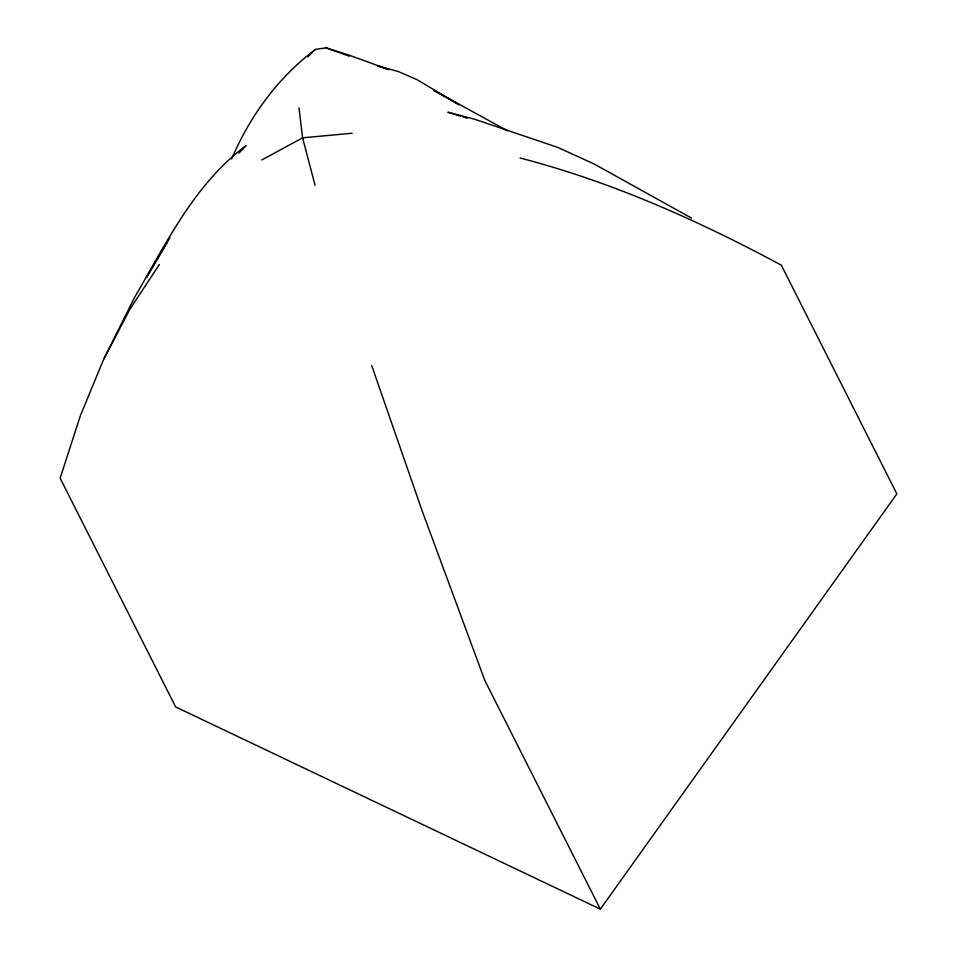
<?xml version="1.0" encoding="UTF-8"?>
<svg xmlns="http://www.w3.org/2000/svg" width="957" height="957" viewBox="0 0 957 957"><rect width="100%" height="100%" fill="white"/><g stroke="black" fill="none" stroke-linecap="round" stroke-linejoin="round"><path stroke-width="1.44" d="M238.963 153.096L246.021 145.608C194.57 184.007 166.362 242.982 134.77 297.029L103.655 359.33L80.352 415.757L60.135 478.201L175.657 706.936L600.35 909.15L896.865 493.872L781.307 265.161C698.251 220.493 611.511 181.746 520.01 157.977M231.666 158.97C249.921 116.108 277.973 77.589 315.367 49.429L326.05 47.85L348.324 54.872L388.781 69.61M103.655 359.33L130.032 308.991L159.364 264.527M166.985 242.659L146.445 277.47L169.915 237.779M307.64 56.858L315.367 49.429M261.871 159.927L302.591 137.832L352.176 133.25M460.401 116.096L447.9 112.232L474.433 119.158L557.787 147.426L593.914 163.874L691.636 218.16M463.176 116.957L467.339 118.237M326.05 47.85L349.329 56.224M387.286 69.191L377.608 65.794L398.519 71.596L416.953 79.61L458.953 104.696L433.94 90.425L507.569 130.81M600.35 909.15L484.804 680.415L422.193 511.002L371.735 365.646M315.044 185.251L302.591 137.832L299.003 107.926"/></g></svg>
